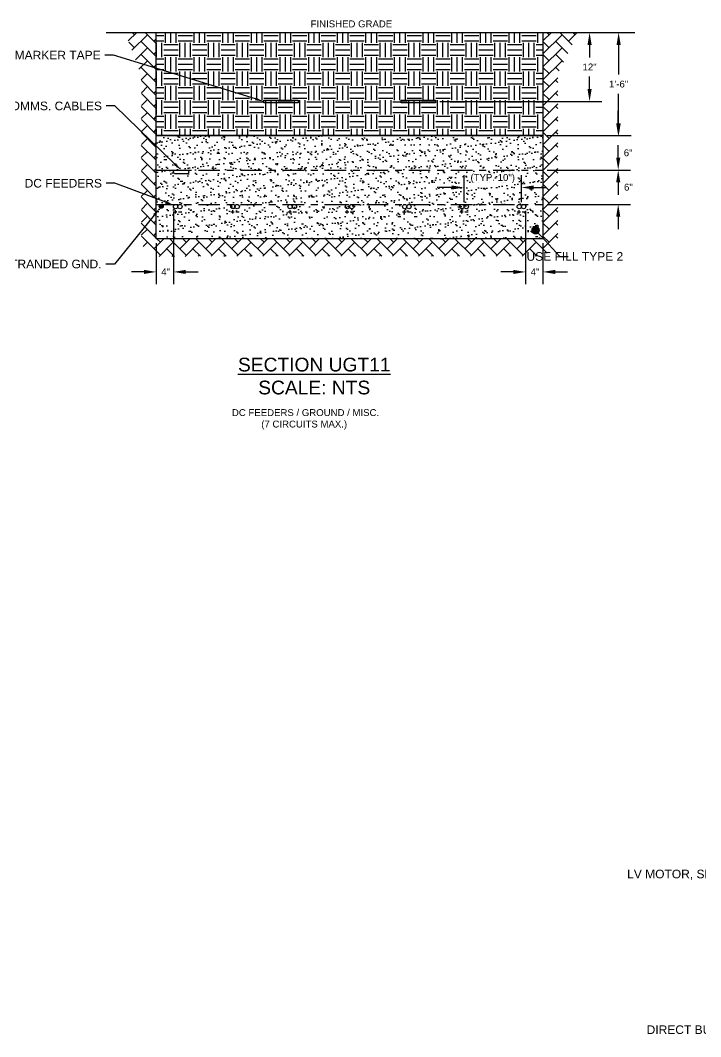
# Model space of a CAD drawing. Header units: feet. Extents: x -21 to 1000, y -35 to 71.
# Drawn here: x 911.79 to 921.69, y 43.56 to 58.34 of the extents above; entities that cross this region are included whole.
import ezdxf
from ezdxf import colors
from ezdxf.entities.mleader import LeaderData, LeaderLine
from ezdxf.math import Vec2, Vec3

# ---------------------------------------------------------------- set-up
doc = ezdxf.new("R2010")
doc.units = ezdxf.units.FT
doc.header["$MEASUREMENT"] = 0
doc.linetypes.add('CENTER', pattern=[2, 1.25, -0.25, 0.25, -0.25])
for name, color, linetype in [('E-CABL-HARN-CBHR', 2, 'Continuous'), ('E-CABL-INST', 1, 'INSTRUMENT_CABLE'), ('E-CABL-UG2', 142, 'GROUND_WIRE_G2'), ('E-FIN-GR', 4, 'Continuous'), ('E-MRKR-TREN', 6, 'Continuous'), ('E-TREN', 3, 'Continuous'), ('E-TREN-HATCH', 254, 'Continuous'), ('G-ANNO-TEXT', 1, 'Continuous'), ('G-DIMS', 7, 'Continuous'), ('G-TEXT', 7, 'Continuous'), ('text', 1, 'Continuous'), ('X-SES2-TREN_SECT$0$G-TEXT', 7, 'Continuous')]:
    doc.layers.add(name, color=color, linetype=linetype)
doc.styles.add('NEI-A', font='arial.ttf')
doc.styles.get("Standard").update_dxf_attribs({"font": 'arial.ttf'})
doc.linetypes.add('GROUND_WIRE_G2', pattern='A,1,-0.2,["G2",Standard,S=0.1,R=0,X=-0.1,Y=-0.05],-0.2', length=1.4)
doc.linetypes.add('INSTRUMENT_CABLE', pattern='A,1,-0.2,["INST",Standard,S=0.1,R=0,X=-0.09,Y=-0.05],-0.3', length=1.5)
doc.dimstyles.new('Annotative - Arch', dxfattribs={"dimscale": 0, "dimtxt": 0.1, "dimasz": 0.18, "dimexe": 0.18, "dimexo": 0.0625, "dimgap": 0.09, "dimtad": 0, "dimtih": 1, "dimtoh": 1, "dimdec": 4, "dimlfac": 12, "dimzin": 0, "dimdsep": 46, "dimlunit": 4, "dimtxsty": 'NEI-A', "dimcen": 0.09, "dimadec": 1, "dimazin": 0, "dimtfac": 1, "dimtdec": 4, "dimtofl": 0, "dimtmove": 0, "dimatfit": 3, "dimfxl": 1, "dimtolj": 1, "dimtzin": 0, "dimarcsym": 0})

# ---------------------------------------------------------------- blocks, each defined once
blk = doc.blocks.new('*D41')
at = {"layer": 'Defpoints', "color": 0, "transparency": 16777216}
for p in [(919.4, 58.161), (920.073, 58.161), (917.831, 57.159)]:
    blk.add_point(p, dxfattribs=at)
at = {"layer": 'text', "color": 0, "lineweight": -2, "transparency": 16777216}
for p, q in [((919.463, 58.161), (920.253, 58.161)), ((920.073, 57.981), (920.073, 57.8)), ((920.073, 57.339), (920.073, 57.52)), ((917.894, 57.159), (920.253, 57.159))]:
    blk.add_line(p, q, dxfattribs=at)
at = {"layer": 'text', "color": 0, "transparency": 16777216}
for points in [[(920.043, 57.981), (920.103, 57.981), (920.073, 58.161)], [(920.043, 57.339), (920.103, 57.339), (920.073, 57.159)]]:
    blk.add_solid(points, dxfattribs=at)
at = {"layer": 'text', "color": 0, "transparency": 16777216, "insert": (920.073, 57.66), "char_height": 0.1, "attachment_point": 5, "style": 'NEI-A'}
blk.add_mtext('\\A1;12"', dxfattribs=at)
blk = doc.blocks.new('*D40')
at = {"layer": 'Defpoints', "color": 0, "transparency": 16777216}
for p in [(919.394, 58.161), (920.496, 58.161), (919.394, 56.661)]:
    blk.add_point(p, dxfattribs=at)
at = {"layer": 'text', "color": 0, "lineweight": -2, "transparency": 16777216}
for p, q in [((919.457, 58.161), (920.676, 58.161)), ((920.496, 57.981), (920.496, 57.552)), ((920.496, 56.841), (920.496, 57.27)), ((919.457, 56.661), (920.676, 56.661))]:
    blk.add_line(p, q, dxfattribs=at)
at = {"layer": 'text', "color": 0, "transparency": 16777216}
for points in [[(920.466, 57.981), (920.526, 57.981), (920.496, 58.161)], [(920.466, 56.841), (920.526, 56.841), (920.496, 56.661)]]:
    blk.add_solid(points, dxfattribs=at)
at = {"layer": 'text', "color": 0, "transparency": 16777216, "insert": (920.496, 57.411), "char_height": 0.1, "attachment_point": 5, "style": 'NEI-A'}
blk.add_mtext('\\A1;1\'-6"', dxfattribs=at)
blk = doc.blocks.new('*D39')
at = {"layer": 'Defpoints', "color": 0, "transparency": 16777216}
for p in [(914.018, 55.622), (913.768, 55.161), (914.018, 54.679)]:
    blk.add_point(p, dxfattribs=at)
at = {"layer": 'text', "color": 0, "lineweight": -2, "transparency": 16777216}
for p, q in [((914.018, 55.56), (914.018, 54.499)), ((913.768, 55.099), (913.768, 54.499)), ((913.588, 54.679), (913.408, 54.679)), ((914.198, 54.679), (914.378, 54.679))]:
    blk.add_line(p, q, dxfattribs=at)
at = {"layer": 'text', "color": 0, "transparency": 16777216}
for points in [[(913.588, 54.709), (913.588, 54.649), (913.768, 54.679)], [(914.198, 54.709), (914.198, 54.649), (914.018, 54.679)]]:
    blk.add_solid(points, dxfattribs=at)
at = {"layer": 'text', "color": 0, "transparency": 16777216, "insert": (913.904, 54.679), "char_height": 0.1, "attachment_point": 5, "style": 'NEI-A'}
blk.add_mtext('\\A1;4"', dxfattribs=at)
blk = doc.blocks.new('*D36')
at = {"layer": 'Defpoints', "color": 0, "transparency": 16777216}
for p in [(919.394, 56.161), (919.394, 55.661), (920.49, 55.661)]:
    blk.add_point(p, dxfattribs=at)
at = {"layer": 'text', "color": 0, "lineweight": -2, "transparency": 16777216}
for p, q in [((920.49, 56.341), (920.49, 56.521)), ((919.457, 56.161), (920.67, 56.161)), ((919.457, 55.661), (920.67, 55.661)), ((920.49, 55.481), (920.49, 55.301))]:
    blk.add_line(p, q, dxfattribs=at)
at = {"layer": 'text', "color": 0, "transparency": 16777216}
for points in [[(920.46, 56.341), (920.52, 56.341), (920.49, 56.161)], [(920.46, 55.481), (920.52, 55.481), (920.49, 55.661)]]:
    blk.add_solid(points, dxfattribs=at)
at = {"layer": 'text', "color": 0, "transparency": 16777216, "insert": (920.638, 55.911), "char_height": 0.1, "attachment_point": 5, "style": 'NEI-A'}
blk.add_mtext('\\A1;6"', dxfattribs=at)
blk = doc.blocks.new('_Dot')
at = {"color": 0, "linetype": 'ByBlock', "lineweight": -2}
blk.add_line((-0.5, 0), (-1, 0), dxfattribs=at)
at = {"color": 0, "linetype": 'ByBlock', "const_width": 0.5}
blk.add_lwpolyline([(-0.25, 0, 1), (0.25, 0, 1)], format="xyb", close=True, dxfattribs=at)
blk = doc.blocks.new('*D38')
at = {"layer": 'Defpoints', "color": 0, "transparency": 16777216}
for p in [(919.143, 55.63), (919.394, 55.161), (919.394, 54.679)]:
    blk.add_point(p, dxfattribs=at)
at = {"layer": 'text', "color": 0, "lineweight": -2, "transparency": 16777216}
for p, q in [((919.143, 55.567), (919.143, 54.499)), ((919.394, 55.099), (919.394, 54.499)), ((918.963, 54.679), (918.783, 54.679)), ((919.574, 54.679), (919.754, 54.679))]:
    blk.add_line(p, q, dxfattribs=at)
at = {"layer": 'text', "color": 0, "transparency": 16777216}
for points in [[(918.963, 54.709), (918.963, 54.649), (919.143, 54.679)], [(919.574, 54.709), (919.574, 54.649), (919.394, 54.679)]]:
    blk.add_solid(points, dxfattribs=at)
at = {"layer": 'text', "color": 0, "transparency": 16777216, "insert": (919.28, 54.679), "char_height": 0.1, "attachment_point": 5, "style": 'NEI-A'}
blk.add_mtext('\\A1;4"', dxfattribs=at)
blk = doc.blocks.new('*D54')
at = {"layer": 'Defpoints', "color": 0, "transparency": 16777216}
for p in [(919.081, 55.907), (918.247, 55.63), (919.081, 55.63)]:
    blk.add_point(p, dxfattribs=at)
at = {"layer": 'text', "color": 0, "lineweight": -2, "transparency": 16777216}
for p, q in [((918.247, 55.692), (918.247, 56.087)), ((919.081, 55.692), (919.081, 56.087)), ((918.067, 55.907), (917.887, 55.907)), ((919.261, 55.907), (919.441, 55.907))]:
    blk.add_line(p, q, dxfattribs=at)
at = {"layer": 'text', "color": 0, "transparency": 16777216}
for points in [[(918.067, 55.937), (918.067, 55.877), (918.247, 55.907)], [(919.261, 55.937), (919.261, 55.877), (919.081, 55.907)]]:
    blk.add_solid(points, dxfattribs=at)
at = {"layer": 'text', "color": 0, "transparency": 16777216, "insert": (918.664, 56.038), "char_height": 0.1, "attachment_point": 5, "style": 'NEI-A'}
blk.add_mtext('\\A1;(TYP. 10")', dxfattribs=at)
blk = doc.blocks.new('*D37')
at = {"layer": 'Defpoints', "color": 0, "transparency": 16777216}
for p in [(919.394, 56.661), (919.394, 56.161), (920.49, 56.161)]:
    blk.add_point(p, dxfattribs=at)
at = {"layer": 'text', "color": 0, "lineweight": -2, "transparency": 16777216}
for p, q in [((920.49, 56.841), (920.49, 57.021)), ((919.457, 56.661), (920.67, 56.661)), ((919.457, 56.161), (920.67, 56.161)), ((920.49, 55.981), (920.49, 55.801))]:
    blk.add_line(p, q, dxfattribs=at)
at = {"layer": 'text', "color": 0, "transparency": 16777216}
for points in [[(920.46, 56.841), (920.52, 56.841), (920.49, 56.661)], [(920.46, 55.981), (920.52, 55.981), (920.49, 56.161)]]:
    blk.add_solid(points, dxfattribs=at)
at = {"layer": 'text', "color": 0, "transparency": 16777216, "insert": (920.634, 56.411), "char_height": 0.1, "attachment_point": 5, "style": 'NEI-A'}
blk.add_mtext('\\A1;6"', dxfattribs=at)

msp = doc.modelspace()

# ---------------------------------------------------------------- hatches: boundary and pattern name
at = {"layer": 'E-CABL-UG2', "linetype": 'Continuous'}
h = msp.add_hatch(color=256, dxfattribs=at)
edge = h.paths.add_edge_path()
edge.add_arc((913.8402327, 55.6325084), 0.0286458, 0, 360)
at = {"layer": 'E-MRKR-TREN', "linetype": 'Continuous'}
h = msp.add_hatch(color=256, dxfattribs=at)
h.dxf.hatch_style = 1
h.paths.add_polyline_path([(915.3312513, 57.1794875), (915.8312513, 57.1794875), (915.8312513, 57.1378209), (915.3312513, 57.1378209)])
h = msp.add_hatch(color=256, dxfattribs=at)
h.dxf.hatch_style = 1
h.paths.add_polyline_path([(915.3312513, 57.1794875), (915.8312513, 57.1794875), (915.8312513, 57.1378209), (915.3312513, 57.1378209)])
h = msp.add_hatch(color=256, dxfattribs=at)
h.dxf.hatch_style = 1
h.paths.add_polyline_path([(917.3312513, 57.1794875), (917.8312513, 57.1794875), (917.8312513, 57.1378209), (917.3312513, 57.1378209)])
h = msp.add_hatch(color=256, dxfattribs=at)
h.dxf.hatch_style = 1
h.paths.add_polyline_path([(917.3312513, 57.1794875), (917.8312513, 57.1794875), (917.8312513, 57.1378209), (917.3312513, 57.1378209)])
at = {"layer": 'E-TREN-HATCH', "linetype": 'Continuous'}
h = msp.add_hatch(dxfattribs=at)
h.set_pattern_fill('AR-HBONE', color=256, scale=0.033333)
h.set_pattern_definition([(45, (872.62671, 69.91335), (1e-17, 0.1885618), [0.4, -0.1333333]), (135, (872.721, 70.00763), (1e-17, 0.1885618), [0.4, -0.1333333])])
h.paths.add_polyline_path([(919.9122236, 58.1611542), (919.3942721, 58.1611542), (919.3942721, 55.1611542), (913.7682305, 55.1611542), (913.7682305, 58.1611542), (913.3159415, 58.1611542), (913.5510985, 57.5371291), (913.5510985, 55.0720917), (913.7176293, 54.905425), (919.4163489, 54.9092687), (919.6119422, 55.1373696), (919.6119422, 57.568461)])
h = msp.add_hatch(dxfattribs=at)
h.set_pattern_fill('EARTH', color=256, scale=0.833333)
h.set_pattern_definition([(0, (872.62671, 69.91335), (0.2083333, 0.2083333), [0.2083333, -0.2083333]), (0, (872.62671, 69.99147), (0.2083333, 0.2083333), [0.2083333, -0.2083333]), (0, (872.62671, 70.0696), (0.2083333, 0.2083333), [0.2083333, -0.2083333]), (90, (872.65276, 70.09564), (-0.2083333, 0.2083333), [0.2083333, -0.2083333]), (90, (872.73088, 70.09564), (-0.2083333, 0.2083333), [0.2083333, -0.2083333]), (90, (872.809, 70.09564), (-0.2083333, 0.2083333), [0.2083333, -0.2083333])])
h.paths.add_polyline_path([(913.7682305, 58.1611542), (919.3942721, 58.1611542), (919.3942721, 56.6611542), (913.7682305, 56.6611542)])
h = msp.add_hatch(dxfattribs=at)
h.set_pattern_fill('AR-SAND', color=252, scale=0.083333)
h.set_pattern_definition([(37.5, (872.62671, 69.91335), (-0.00524945, 0.16056865), [0, -0.12666667, 0, -0.14166667, 0, -0.13541667]), (7.5, (872.62671, 69.91335), (0.1474814, 0.2351788), [0, -0.06833333, 0, -0.11416667, 0, -0.04375]), (327.5, (872.52421, 69.91335), (0.25951182, 0.0004716), [0, -0.04166667, 0, -0.15, 0, -0.19583333]), (317.5, (872.52421, 69.91335), (0.2505106, 0.0731396), [0, -0.02083333, 0, -0.09833333, 0, -0.1125])])
h.paths.add_polyline_path([(913.7682305, 56.6611542), (919.3942721, 56.6611542), (919.3942721, 55.1611542), (913.7682305, 55.1611542)])

# ---------------------------------------------------------------- linework, layer by layer
at = {"layer": 'E-CABL-HARN-CBHR', "linetype": 'Continuous'}
for centre in [(914.0494805, 55.6299042), (914.1119805, 55.6299042), (914.8828138, 55.6299042), (914.9453138, 55.6299042), (915.7161471, 55.6299042), (915.7786471, 55.6299042), (916.5494805, 55.6299042), (916.6119805, 55.6299042), (917.3828138, 55.6299042), (917.4453138, 55.6299042), (918.2161471, 55.6299042), (918.2786471, 55.6299042), (919.0494805, 55.6299042), (919.1119805, 55.6299042)]:
    msp.add_circle(centre, 0.03125, dxfattribs=at)
at = {"layer": 'E-CABL-INST', "linetype": 'Continuous', "flags": 128}
msp.add_lwpolyline([(914.0463555, 56.1611542), (914.2130221, 56.1611542, -0.4142135672), (914.2411471, 56.1330292, -0.4142135058), (914.2130221, 56.1049042), (914.0463555, 56.1049042, -0.4142135672), (914.0182305, 56.1330292, -0.4141197229), (914.0463465, 56.1611542, -0.0001601544)], format="xyb", dxfattribs=at)
at = {"layer": 'E-CABL-UG2', "linetype": 'Continuous'}
msp.add_circle((913.8402327, 55.6325084), 0.0286458, dxfattribs=at)
at = {"layer": 'E-FIN-GR', "flags": 128}
msp.add_lwpolyline([(913.0374665, 58.1611542), (920.7334089, 58.1611542)], dxfattribs=at)
at = {"layer": 'E-MRKR-TREN', "linetype": 'Continuous', "flags": 128}
for points in [[(915.3312513, 57.1794875), (915.8312513, 57.1794875), (915.8312513, 57.1378209), (915.3312513, 57.1378209)], [(917.3312513, 57.1794875), (917.8312513, 57.1794875), (917.8312513, 57.1378209), (917.3312513, 57.1378209)]]:
    msp.add_lwpolyline(points, close=True, dxfattribs=at)
at = {"layer": 'E-TREN', "color": 252, "linetype": 'Continuous'}
for points in [[(913.7682305, 58.1611542), (919.3942721, 58.1611542), (919.3942721, 56.6611542), (913.7682305, 56.6611542)], [(913.7682305, 56.6611542), (919.3942721, 56.6611542), (919.3942721, 55.1611542), (913.7682305, 55.1611542)]]:
    msp.add_lwpolyline(points, close=True, dxfattribs=at)
at = {"layer": 'G-DIMS', "linetype": 'CENTER', "ltscale": 0.25}
for points in [[(913.7682305, 56.1611542), (919.3942721, 56.1611542)], [(913.7682305, 55.6611542), (919.3942721, 55.6611542)]]:
    msp.add_lwpolyline(points, dxfattribs=at)
at = {"layer": 'G-TEXT'}
for p, q in [((914.0176734, 55.5528254), (914.069165, 55.5528254)), ((914.0434192, 55.5785712), (914.0434192, 55.5270797)), ((914.0905516, 55.5528254), (914.1420432, 55.5528254)), ((914.8510068, 55.5528254), (914.9024983, 55.5528254)), ((914.8767525, 55.5785712), (914.8767525, 55.5270797)), ((914.923885, 55.5528254), (914.9753765, 55.5528254)), ((915.6843401, 55.5528254), (915.7358317, 55.5528254)), ((915.7100859, 55.5785712), (915.7100859, 55.5270797)), ((915.7572183, 55.5528254), (915.8087099, 55.5528254)), ((916.5176734, 55.5528254), (916.569165, 55.5528254)), ((916.5434192, 55.5785712), (916.5434192, 55.5270797)), ((916.5905516, 55.5528254), (916.6420432, 55.5528254)), ((917.3510068, 55.5528254), (917.4024983, 55.5528254)), ((917.3767525, 55.5785712), (917.3767525, 55.5270797)), ((917.423885, 55.5528254), (917.4753765, 55.5528254)), ((918.1843401, 55.5528254), (918.2358317, 55.5528254)), ((918.2100859, 55.5785712), (918.2100859, 55.5270797)), ((918.2572183, 55.5528254), (918.3087099, 55.5528254)), ((919.0176734, 55.5528254), (919.069165, 55.5528254)), ((919.0434192, 55.5785712), (919.0434192, 55.5270797)), ((919.0905516, 55.5528254), (919.1420432, 55.5528254))]:
    msp.add_line(p, q, dxfattribs=at)

# ---------------------------------------------------------------- texts
at = {"layer": 'G-ANNO-TEXT', "insert": (916.06697, 53.1629404), "char_height": 0.2, "attachment_point": 5, "style": 'NEI-A'}
msp.add_mtext_dynamic_manual_height_columns('{\\LSECTION UGT11\\P\\l\\C7;SCALE: NTS}', width=5.832687783, gutter_width=0.546875, heights=[0], dxfattribs=at)
at = {"layer": 'text', "insert": (916.6076497, 58.2861915), "char_height": 0.1, "attachment_point": 5, "style": 'NEI-A'}
msp.add_mtext_dynamic_manual_height_columns('FINISHED GRADE', width=1.452984837, gutter_width=0.546875, heights=[0], dxfattribs=at)
at = {"layer": 'X-SES2-TREN_SECT$0$G-TEXT', "insert": (915.9207379, 52.5345647), "char_height": 0.1, "attachment_point": 5, "style": 'NEI-A'}
msp.add_mtext_dynamic_manual_height_columns(' DC FEEDERS / GROUND / MISC.\\P(7 CIRCUITS MAX.)', width=5.021927083, gutter_width=0.546875, heights=[0], dxfattribs=at)

# ---------------------------------------------------------------- dimensions: what is measured, and where the dimension line sits
at = {"layer": 'text'}
dim = msp.add_linear_dim(base=(920.0734227, 58.1611542), p1=(917.8312513, 57.1586542), p2=(919.4004326, 58.1611542), angle=90, text='12"', dimstyle='Annotative - Arch', override={"dimscale": 1, "dimtxt": 0.1, "dimtxsty": 'NEI-A', "dimtix": 0, "dimtofl": 0, "dimtmove": 2, "dimatfit": 3}, dxfattribs=at)
dim.commit()
dim.dimension.update_dxf_attribs({"geometry": '*D41', "text_midpoint": (920.0734227, 57.6599042)})
dim = msp.add_linear_dim(base=(920.4959621, 58.1611542), p1=(919.3942721, 56.6611542), p2=(919.3942721, 58.1611542), angle=90, dimstyle='Annotative - Arch', override={"dimscale": 1, "dimtxt": 0.1, "dimtxsty": 'NEI-A', "dimtix": 0, "dimtofl": 0, "dimtmove": 2, "dimatfit": 3}, dxfattribs=at)
dim.commit()
dim.dimension.update_dxf_attribs({"geometry": '*D40', "text_midpoint": (920.4959621, 57.4111542)})
for base, p1, p2, picture, middle in [((920.4900894, 56.1611542), (919.3942721, 56.6611542), (919.3942721, 56.1611542), '*D37', (920.6343457, 56.4111542)), ((920.4900894, 55.6611542), (919.3942721, 56.1611542), (919.3942721, 55.6611542), '*D36', (920.6381027, 55.9111542))]:
    dim = msp.add_linear_dim(base=base, p1=p1, p2=p2, angle=90, dimstyle='Annotative - Arch', override={"dimscale": 1, "dimtxt": 0.1, "dimtxsty": 'NEI-A', "dimtix": 0, "dimtofl": 0, "dimtmove": 2, "dimatfit": 3}, dxfattribs=at)
    dim.commit()
    dim.dimension.update_dxf_attribs({"geometry": picture, "text_midpoint": middle, "dimtype": 160})
for base, p1, p2, text, override, picture, middle in [((919.0807305, 55.9065605), (918.2473971, 55.6299042), (919.0807305, 55.6299042), '(TYP. <>)', {"dimscale": 1, "dimtxt": 0.1, "dimtxsty": 'NEI-A', "dimtmove": 2}, '*D54', (918.6640638, 56.0380664)), ((914.0182305, 54.679123), (913.7682305, 55.1611542), (914.0182305, 55.622345), '4"', {"dimscale": 1, "dimtxt": 0.1, "dimtxsty": 'NEI-A', "dimtix": 0, "dimtofl": 0, "dimtmove": 2, "dimatfit": 3}, '*D39', (913.903969, 54.679123)), ((919.3942721, 54.679123), (919.1432305, 55.6299042), (919.3942721, 55.1611542), '4"', {"dimscale": 1, "dimtxt": 0.1, "dimtxsty": 'NEI-A', "dimtix": 0, "dimtofl": 0, "dimtmove": 2, "dimatfit": 3}, '*D38', (919.2797574, 54.679123))]:
    dim = msp.add_linear_dim(base=base, p1=p1, p2=p2, text=text, dimstyle='Annotative - Arch', override=override, dxfattribs=at)
    dim.commit()
    dim.dimension.update_dxf_attribs({"geometry": picture, "text_midpoint": middle, "dimtype": 160})

# ---------------------------------------------------------------- leaders
ml = msp.add_multileader_mtext('Standard', dxfattribs=at)
ml.set_content('MARKER TAPE ', color=256, style='NEI-A')
ml.set_leader_properties()
ml.build(insert=Vec2(0, 0))
ml.multileader.update_dxf_attribs({"dogleg_length": 0.0104167, "arrow_head_size": 0.125, "scale": 12})
ctx = ml.context
ctx.base_point, ctx.scale, ctx.char_height, ctx.arrow_head_size, ctx.landing_gap_size, ctx.plane_origin = Vec3(912.1645523, 57.8327426), 12, 0.125, 0.125, 0.0625, Vec3(914.8786538, 56.7489653)
ctx.text_align_type = 2
notes = []
notes.append((ctx, [(0, (1, 1, 0), (913.1464759, 57.8327426), (-1, 0), 0.125, [(0, [(915.3312513, 57.1586542)], 0, [])])]))
ctx.mtext.insert, ctx.mtext.width, ctx.mtext.alignment, ctx.mtext.flow_direction = Vec3(912.9589759, 57.8952426), 0.921927083, 3, 5
ml = msp.add_multileader_mtext('Standard', dxfattribs=at)
ml.set_content('LV MOTOR, SENSOR & COMMS. CABLES', color=256, style='NEI-A')
ml.set_leader_properties()
ml.build(insert=Vec2(0, 0))
ml.multileader.update_dxf_attribs({"dogleg_length": 0.0104167, "arrow_head_size": 0.125, "scale": 12})
ctx = ml.context
ctx.base_point, ctx.scale, ctx.char_height, ctx.arrow_head_size, ctx.landing_gap_size, ctx.plane_origin = Vec3(911.9834991, 57.0926153), 12, 0.125, 0.125, 0.0625, Vec3(915.2050791, 56.4929812)
ctx.text_align_type = 2
notes.append((ctx, [(0, (1, 1, 0), (913.1657126, 57.0926153), (-1, 0), 0.125, [(0, [(914.1296888, 56.1611542)], 0, [])])]))
ctx.mtext.insert, ctx.mtext.width, ctx.mtext.alignment, ctx.mtext.flow_direction = Vec3(912.9782126, 57.1561812), 1.28859375, 3, 5
ml = msp.add_multileader_mtext('Standard', dxfattribs=at)
ml.set_content('LV MOTOR, SENSOR & COMMS. CABLES', color=256, style='NEI-A')
ml.set_leader_properties()
ml.build(insert=Vec2(0, 0))
ml.multileader.update_dxf_attribs({"dogleg_length": 0.0104167, "arrow_head_size": 0.125, "scale": 12})
ctx = ml.context
ctx.base_point, ctx.scale, ctx.char_height, ctx.arrow_head_size, ctx.landing_gap_size, ctx.plane_origin = Vec3(932.7570999, 57.1061303), 12, 0.125, 0.125, 0.0625, Vec3(935.9024195, 56.4929812)
ctx.text_align_type = 2
notes.append((ctx, [(0, (1, 1, 0), (933.9393134, 57.1061303), (-1, 0), 0.125, [(0, [(934.8270293, 56.1611542)], 0, [])])]))
ctx.mtext.insert, ctx.mtext.width, ctx.mtext.alignment, ctx.mtext.flow_direction = Vec3(933.7518134, 57.1696961), 1.28859375, 3, 5
ml = msp.add_multileader_mtext('Standard', dxfattribs=at)
ml.set_content('DC FEEDERS', color=256, style='NEI-A')
ml.set_leader_properties()
ml.build(insert=Vec2(0, 0))
ml.multileader.update_dxf_attribs({"dogleg_length": 0.0104167, "arrow_head_size": 0.125, "scale": 12})
ctx = ml.context
ctx.base_point, ctx.scale, ctx.char_height, ctx.arrow_head_size, ctx.landing_gap_size, ctx.plane_origin = Vec3(912.1143824, 55.9680065), 12, 0.125, 0.125, 0.0625, Vec3(915.2050791, 56.1767293)
ctx.text_align_type = 2
notes.append((ctx, [(0, (1, 1, 0), (913.1657126, 55.9680065), (-1, 0), 0.125, [(0, [(914.022665, 55.6492354)], 0, [])])]))
ctx.mtext.insert, ctx.mtext.width, ctx.mtext.alignment, ctx.mtext.flow_direction = Vec3(912.9782126, 56.0315723), 0.90109375, 3, 5
ml = msp.add_multileader_mtext('Standard', dxfattribs=at)
ml.set_content('DIRECT BURIED CU STRANDED GND.', color=256, style='NEI-A')
ml.set_leader_properties()
ml.build(insert=Vec2(0, 0))
ml.multileader.update_dxf_attribs({"dogleg_length": 0.0104167, "arrow_head_size": 0.125, "scale": 12})
ctx = ml.context
ctx.base_point, ctx.scale, ctx.char_height, ctx.arrow_head_size, ctx.landing_gap_size, ctx.plane_origin = Vec3(911.9658272, 54.7931942), 12, 0.125, 0.125, 0.0625, Vec3(916.2618139, 54.8581071)
ctx.text_align_type = 2
notes.append((ctx, [(0, (1, 1, 0), (913.1592106, 54.7931942), (-1, 0), 0.125, [(0, [(913.8181507, 55.6038625)], 0, [])])]))
ctx.mtext.insert, ctx.mtext.width, ctx.mtext.alignment, ctx.mtext.flow_direction = Vec3(912.9717106, 54.85676), 1.221927083, 3, 5
ml = msp.add_multileader_mtext('Standard', dxfattribs=at)
ml.set_content('USE FILL TYPE 2', color=256, style='NEI-A')
ml.set_leader_properties()
ml.set_arrow_properties(name='DOT')
ml.build(insert=Vec2(0, 0))
ml.multileader.update_dxf_attribs({"dogleg_length": 0.0104167, "arrow_head_size": 0.125, "scale": 12})
ctx = ml.context
ctx.base_point, ctx.scale, ctx.char_height, ctx.arrow_head_size, ctx.landing_gap_size, ctx.plane_origin = Vec3(919.7632231, 54.9039392), 12, 0.125, 0.125, 0.0625, Vec3(918.9377065, 53.8131512)
ctx.text_align_type = 2
notes.append((ctx, [(0, (1, 1, 0), (919.6382231, 54.9039392), (1, 0), 0.125, [(0, [(919.287238, 55.28597)], 0, [])])]))
ctx.mtext.insert, ctx.mtext.width, ctx.mtext.alignment, ctx.mtext.flow_direction = Vec3(920.5627626, 54.9664818), 1.12609375, 3, 5
ml = msp.add_multileader_mtext('Standard', dxfattribs=at)
ml.set_content('DIRECT BURIED CU STRANDED GND.', color=256, style='NEI-A')
ml.set_leader_properties()
ml.build(insert=Vec2(0, 0))
ml.multileader.update_dxf_attribs({"dogleg_length": 0.0104167, "arrow_head_size": 0.125, "scale": 12})
ctx = ml.context
ctx.base_point, ctx.scale, ctx.char_height, ctx.arrow_head_size, ctx.landing_gap_size, ctx.plane_origin = Vec3(932.0135689, 54.2640326), 12, 0.125, 0.125, 0.0625, Vec3(935.5271219, 54.3289456)
ctx.text_align_type = 2
notes.append((ctx, [(0, (1, 1, 0), (933.8950492, 54.2640326), (-1, 0), 0.125, [(0, [(934.5490526, 55.1038625)], 0, [])])]))
ctx.mtext.insert, ctx.mtext.width, ctx.mtext.alignment, ctx.mtext.flow_direction = Vec3(933.7075492, 54.3275985), 2.371927083, 3, 5
ml = msp.add_multileader_mtext('Standard', dxfattribs=at)
ml.set_content('MARKER TAPE ', color=256, style='NEI-A')
ml.set_leader_properties()
ml.build(insert=Vec2(0, 0))
ml.multileader.update_dxf_attribs({"dogleg_length": 0.0104167, "arrow_head_size": 0.125, "scale": 12})
ctx = ml.context
ctx.base_point, ctx.scale, ctx.char_height, ctx.arrow_head_size, ctx.landing_gap_size, ctx.plane_origin = Vec3(923.0172117, 46.6081254), 12, 0.125, 0.125, 0.0625, Vec3(923.9554116, 45.5775171)
ctx.text_align_type = 2
notes.append((ctx, [(0, (1, 1, 0), (923.9991353, 46.6081254), (-1, 0), 0.125, [(0, [(925.453192, 46.0080393)], 0, [])])]))
ctx.mtext.insert, ctx.mtext.width, ctx.mtext.alignment, ctx.mtext.flow_direction = Vec3(923.8116353, 46.6706254), 0.921927083, 3, 5
ctx.mtext.has_bg_fill, ctx.mtext.bg_color, ctx.mtext.bg_scale_factor, ctx.mtext.bg_transparency, ctx.mtext.use_window_bg_color = 1, -1073741824, 1.5, 0, 1
ml = msp.add_multileader_mtext('Standard', dxfattribs=at)
ml.set_content('DC FEEDERS', color=256, style='NEI-A')
ml.set_leader_properties()
ml.build(insert=Vec2(0, 0))
ml.multileader.update_dxf_attribs({"dogleg_length": 0.0104167, "arrow_head_size": 0.125, "scale": 12})
ctx = ml.context
ctx.base_point, ctx.scale, ctx.char_height, ctx.arrow_head_size, ctx.landing_gap_size, ctx.plane_origin = Vec3(923.1816438, 44.735369), 12, 0.125, 0.125, 0.0625, Vec3(926.1042024, 44.9553497)
ctx.text_align_type = 2
notes.append((ctx, [(0, (1, 1, 0), (924.2329739, 44.735369), (-1, 0), 0.125, [(0, [(924.9897103, 44.4257881)], 0, [])])]))
ctx.mtext.insert, ctx.mtext.width, ctx.mtext.alignment, ctx.mtext.flow_direction = Vec3(924.0454739, 44.7989348), 0.90109375, 3, 5
ml = msp.add_multileader_mtext('Standard', dxfattribs=at)
ml.set_content('DIRECT BURIED CU STRANDED GND.', color=256, style='NEI-A')
ml.set_leader_properties()
ml.build(insert=Vec2(0, 0))
ml.multileader.update_dxf_attribs({"dogleg_length": 0.0104167, "arrow_head_size": 0.125, "scale": 12})
ctx = ml.context
ctx.base_point, ctx.scale, ctx.char_height, ctx.arrow_head_size, ctx.landing_gap_size, ctx.plane_origin = Vec3(923.0500697, 43.6567282), 12, 0.125, 0.125, 0.0625, Vec3(926.3950501, 43.6367276)
ctx.text_align_type = 2
notes.append((ctx, [(0, (1, 1, 0), (924.2434531, 43.6567282), (-1, 0), 0.125, [(0, [(924.784158, 44.382483)], 0, [])])]))
ctx.mtext.insert, ctx.mtext.width, ctx.mtext.alignment, ctx.mtext.flow_direction = Vec3(924.0559531, 43.720294), 1.221927083, 3, 5
ml = msp.add_multileader_mtext('Standard', dxfattribs=at)
ml.set_content('USE FILL TYPE 2', color=256, style='NEI-A')
ml.set_leader_properties()
ml.set_arrow_properties(name='DOT')
ml.build(insert=Vec2(0, 0))
ml.multileader.update_dxf_attribs({"dogleg_length": 0.0104167, "arrow_head_size": 0.125, "scale": 12})
ctx = ml.context
ctx.base_point, ctx.scale, ctx.char_height, ctx.arrow_head_size, ctx.landing_gap_size, ctx.plane_origin = Vec3(930.3237944, 43.732491), 12, 0.125, 0.125, 0.0625, Vec3(929.4982778, 42.641703)
ctx.text_align_type = 2
notes.append((ctx, [(0, (1, 1, 0), (930.1987944, 43.732491), (1, 0), 0.125, [(0, [(929.8478093, 44.1145218)], 0, [])])]))
ctx.mtext.insert, ctx.mtext.width, ctx.mtext.alignment, ctx.mtext.flow_direction = Vec3(931.1233339, 43.7950336), 1.12609375, 3, 5
for ctx, leaders in notes:
    for number, flags, end, landing, length, lines in leaders:
        leader = LeaderData()
        leader.index, (leader.has_last_leader_line, leader.has_dogleg_vector, leader.attachment_direction) = number, flags
        leader.last_leader_point, leader.dogleg_vector, leader.dogleg_length = Vec3(end), Vec3(landing), length
        for number, points, colour, breaks in lines:
            line = LeaderLine()
            line.index, line.vertices, line.color, line.breaks = number, Vec3.list(points), colors.encode_raw_color(colour), breaks
            leader.lines.append(line)
        ctx.leaders.append(leader)

# ---------------------------------------------------------------- next in the draw order: leaders
ml = msp.add_multileader_mtext('Standard', dxfattribs=at)
ml.set_content('LV MOTOR, SENSOR & COMMS. CABLES', color=256, style='NEI-A')
ml.set_leader_properties()
ml.build(insert=Vec2(0, 0))
ml.multileader.update_dxf_attribs({"dogleg_length": 0.0104167, "arrow_head_size": 0.125, "scale": 12})
ctx = ml.context
ctx.base_point, ctx.scale, ctx.char_height, ctx.arrow_head_size, ctx.landing_gap_size, ctx.plane_origin = Vec3(923.0402813, 45.9211109), 12, 0.125, 0.125, 0.0625, Vec3(926.1042024, 45.305397)
ctx.text_align_type = 2
notes = []
notes.append((ctx, [(0, (1, 1, 0), (924.2224948, 45.9211109), (-1, 0), 0.125, [(0, [(925.0288122, 44.97357)], 0, [])])]))
ctx.mtext.insert, ctx.mtext.width, ctx.mtext.alignment, ctx.mtext.flow_direction = Vec3(924.0349948, 45.9846767), 1.28859375, 3, 5
for ctx, leaders in notes:
    for number, flags, end, landing, length, lines in leaders:
        leader = LeaderData()
        leader.index, (leader.has_last_leader_line, leader.has_dogleg_vector, leader.attachment_direction) = number, flags
        leader.last_leader_point, leader.dogleg_vector, leader.dogleg_length = Vec3(end), Vec3(landing), length
        for number, points, colour, breaks in lines:
            line = LeaderLine()
            line.index, line.vertices, line.color, line.breaks = number, Vec3.list(points), colors.encode_raw_color(colour), breaks
            leader.lines.append(line)
        ctx.leaders.append(leader)

doc.saveas('drawing.dxf')
